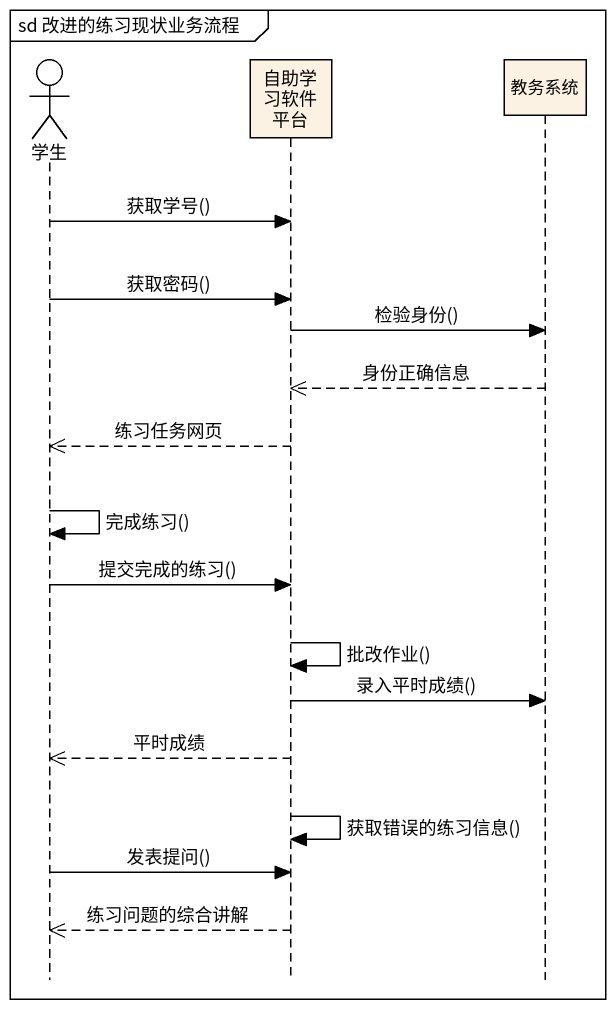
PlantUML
@startuml
mainframe sd 改进的练习现状业务流程
hide footbox
actor 学生
participant 自助学习软件平台
participant 教务系统

学生 -> 自助学习软件平台 : 获取学号()
学生 -> 自助学习软件平台 : 获取密码()
自助学习软件平台 -> 教务系统 : 检验身份()
教务系统 -->> 自助学习软件平台 : 身份正确信息
自助学习软件平台 -->> 学生 : 练习任务网页
学生 -> 学生 : 完成练习()
学生 -> 自助学习软件平台 : 提交完成的练习()
自助学习软件平台 -> 自助学习软件平台 : 批改作业()
自助学习软件平台 -> 教务系统 : 录入平时成绩()
自助学习软件平台 -->> 学生 : 平时成绩
自助学习软件平台 -> 自助学习软件平台 : 获取错误的练习信息()
学生 -> 自助学习软件平台 : 发表提问()
自助学习软件平台 -->> 学生 : 练习问题的综合讲解
@enduml
